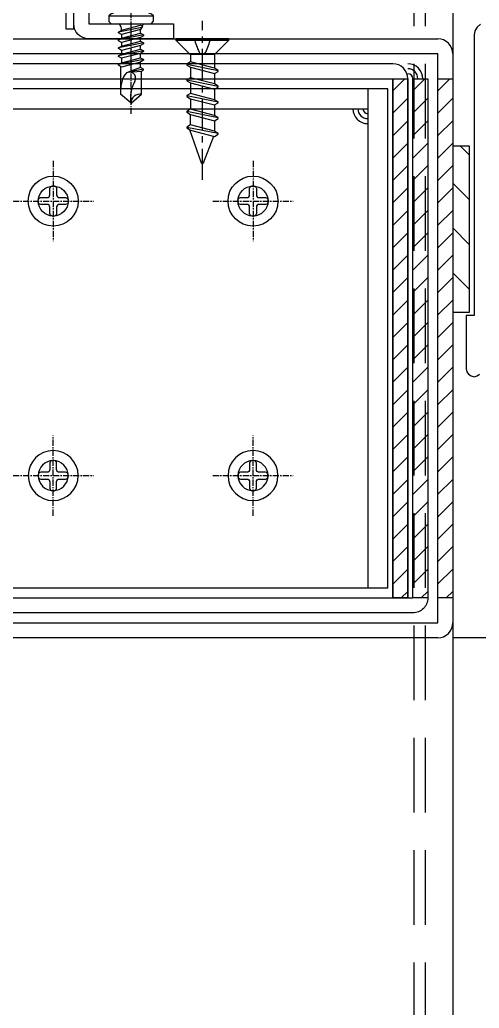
# Model space of a CAD drawing. Extents: x -3378 to 102197, y -3799 to 48702.
# Drawn here: x 59014.4 to 59106.4, y 32023.9 to 32221.9 of the extents above; entities that cross this region are included whole.
import ezdxf

# ---------------------------------------------------------------- set-up
doc = ezdxf.new("R2010")
doc.units = 0
doc.linetypes.add('CENTER', pattern=[2, 1.25, -0.25, 0.25, -0.25])
doc.linetypes.add('HIDDEN', pattern=[0.375, 0.25, -0.125])
for name, color, linetype in [('ARR', 6, 'Continuous'), ('BCM-draft', 252, 'Continuous'), ('CENTER', 4, 'CENTER'), ('CL', 14, 'CENTER'), ('不鏽鋼板S.S.PANEL', 30, 'Continuous'), ('剖面線 HATCH', 251, 'Continuous'), ('螺絲 固定五金 FASTENERS', 124, 'Continuous'), ('螺絲、螺栓', 4, 'Continuous'), ('視覺模型鋁擠型暫替', 4, 'Continuous'), ('視覺模型鋁擠型暫替-RefEdit0', 4, 'Continuous'), ('金屬面材 METAL PANEL', 2, 'Continuous'), ('鋁擠型 AL. EXTRUSION', 3, 'Continuous'), ('隱藏線 HIDDEN', 8, 'HIDDEN')]:
    doc.layers.add(name, color=color, linetype=linetype)

# ---------------------------------------------------------------- blocks, each defined once
blk = doc.blocks.new('CW WINDOW SHADING')
at = {"layer": '鋁擠型 AL. EXTRUSION'}
h = blk.add_hatch(dxfattribs=at)
h.set_pattern_fill('ANSI31', color=256, scale=50.79999999701977, style=0)
h.set_pattern_definition([(135, (-79898.37830226237, 10971.90729927526), (4.490128060271158, 4.490128060271159), [])])
h.paths.add_polyline_path([(-10.91288486855774, 26.83519856579369), (-7.547274168697186, 26.83519856579369), (-7.547274168697186, 60.07059823611053), (-10.91288486855774, 60.07059823611053)])
blk.add_lwpolyline([(-5.376207303044794, 84.49209649472323), (-6.053641382161004, 83.89942781919672), (-6.476779250457184, 83.13722833649081), (-6.646310057636583, 82.2902634501952), (-6.646310043630365, 26.15013321361039), (-8.255129837889399, 26.15013321361039), (-8.255129837889399, 15.48071875493042), (-8.085943605510693, 14.88805007940391), (-7.747226565952587, 14.3801468074671), (-7.238978719215083, 14.0410851931083), (-6.646310043630365, 13.8715543859289), (-6.053641368162062, 14.0410851931083), (-5.545393521424558, 14.3801468074671)], dxfattribs=at)
blk.add_lwpolyline([(-10.91288486855774, 26.83519856579369), (-7.547274168697186, 26.83519856579369), (-7.547274168697186, 60.07059823611053), (-10.91288486855774, 60.07059823611053)], close=True, dxfattribs=at)
blk = doc.blocks.new('6t 矽酸鈣板')
blk.add_blockref('CW WINDOW SHADING', (10.91280347602151, 38.425200113561, 2.264453230884256e-05))
blk = doc.blocks.new('*U35')
blk.add_lwpolyline([(1.217609162639787, 0.6764495348005598), (2.47938971916262, 0.6764495348006111, -0.398336083706411), (3.019745509789468, 0.1647748580655159, -0.02726262668223606), (3.019745509787827, -0.1647748580640491, -0.398336083706411), (2.479389719162518, -0.6764495347992981), (1.217609162639787, -0.6764495347990931, 0.4142135623730951), (0.6764495347997818, -1.217609162639149), (0.6764495347998843, -2.47938971916147, -0.3983360837064222), (0.1647748580647891, -3.019745509788728, -0.02726262668219783), (-0.1647748580645708, -3.019745509792214, -0.3983360837064605), (-0.6764495347999736, -2.479389719166853), (-0.6764495347999736, -1.217609162639252, 0.4142135623730951), (-1.217609162639876, -0.6764495347993494), (-2.479389719164658, -0.6764495347992981, -0.3983360837064351), (-3.019745509789864, -0.1647748580641517, -0.02726262668221049), (-3.019745509789352, 0.1647748580653621, -0.398336083706435), (-2.479389719164555, 0.6764495348006111), (-1.217609162639876, 0.6764495348005598, 0.4142135623730951), (-0.6764495347999736, 1.217609162640616), (-0.6764495347999736, 2.479389719162834, -0.3983360837064223), (-0.1647748580647759, 3.019745509788093, -0.02726262668219944), (0.1647748580644815, 3.019745509790143, -0.3983360837064605), (0.6764495347999869, 2.479389719168371), (0.6764495347997818, 1.217609162640513, 0.4142135623730951)], format="xyb", close=True)
blk.add_circle((4.680630337024848e-13, 6.821210263296962e-13), 5.000000000625108)
at = {"layer": 'CL'}
for p, q in [((5.791152175650071e-14, 8.044236375361205), (5.791152175650071e-14, -8.04423637536107)), ((-8.04423637536067, 6.821210263296962e-13), (8.044236375361605, 6.821210263296962e-13))]:
    blk.add_line(p, q, dxfattribs=at)
blk = doc.blocks.new('圓孔6mm')
at = {"layer": '視覺模型鋁擠型暫替', "color": 6, "linetype": 'Continuous'}
blk.add_circle((0, 0), 3, dxfattribs=at)
at = {"layer": 'BCM-draft'}
blk.add_blockref('*U35', (0, 0), dxfattribs=at)
blk = doc.blocks.new('上下水槽合併托架用')
at = {"layer": '視覺模型鋁擠型暫替-RefEdit0', "color": 7}
for centre, radius, start, end in [((-129.9999495747616, -4.000000082072802), 1, 270.0000000800413, 0), ((-129.9999495747616, -4.000000082072802), 2, 270.0000000800413, 0), ((-129.9999495747616, -4.000000082072802), 3, 270.0000000800413, 0), ((-4.000000005529728, -4.000000082072802), 3, 180, 269.9999999199587), ((-4.000000005529728, -4.000000082072802), 2, 180, 269.9999999199587), ((-4.000000005529728, -4.000000082072802), 1, 180, 269.9999999199587)]:
    blk.add_arc(centre, radius, start, end, dxfattribs=at)
at = {"layer": '金屬面材 METAL PANEL'}
for p, q in [((-129.9999495802913, -8.207280188798904e-08), (-129.9999494409421, -99.99999982712325)), ((-4, -2.60770320892334e-08), (-3.99999986065086, -99.99999972095247)), ((-129.9999495802913, -4.000000082072802), (-4, -4.000000082072802))]:
    blk.add_line(p, q, dxfattribs=at)
blk.add_lwpolyline([(-133.9999494409421, -99.99999978719279), (1.39349140226841e-07, -99.99999974505045), (0, 0), (-133.9999495802913, -4.21423465013504e-08)], close=True, dxfattribs=at)
at = {"layer": '視覺模型鋁擠型暫替', "linetype": 'Continuous'}
for p in [(-107.0001592380577, -22.50000004214235, 7.06590412836937e-05), (-67.00015923805768, -22.50000002107117, 7.06590412836937e-05), (-27.00015923805768, -22.5, 7.06590412836937e-05)]:
    blk.add_blockref('圓孔6mm', p, dxfattribs=at)
at = {"layer": '視覺模型鋁擠型暫替', "linetype": 'Continuous', "xscale": -1, "rotation": 180}
for p in [(-107.0001592380577, -77.49999970488716, 7.06590412836937e-05), (-67.00015923805768, -77.49999972595833, 7.06590412836937e-05), (-27.00015923805768, -77.4999997470295, 7.06590412836937e-05)]:
    blk.add_blockref('圓孔6mm', p, dxfattribs=at)
blk = doc.blocks.new('*u927')
at = {"layer": 'CENTER', "color": 0, "ltscale": 5}
blk.add_line((28.28195111498508, -2.046363078989089e-12), (-3.619793615715594, 2.273736754432321e-13), dxfattribs=at)
at = {"layer": '螺絲、螺栓', "color": 0, "linetype": 'ByBlock', "ltscale": 0.2}
for p, q in [((0.2999999999999545, 5.300000000000182), (0.2999999999999545, -5.300000000000182)), ((3.099999999999909, 2.5), (3.099999999999909, -2.5)), ((3.099999999999909, 2.394000000005462), (4.639871352257614, 2.394000000005462)), ((5.076348155764208, 3.150000000003047), (6.336348155764426, -3.149999999996226)), ((5.701824959272926, 2.394000000005462), (7.789871352257251, 2.394000000005462)), ((8.226348155763844, 3.150000000003047), (9.486348155764063, -3.149999999996226)), ((8.851824959272562, 2.394000000005462), (10.93987135225689, 2.394000000005462)), ((11.37634815576348, 3.150000000003047), (12.6363481557637, -3.149999999996226)), ((12.0018249592722, 2.394000000005462), (14.08987135225652, 2.394000000005462)), ((14.52634815576312, 3.150000000003047), (15.78634815576333, -3.149999999996226)), ((17.23987135225616, 2.394000000005462), (15.15182495927365, 2.394000000005462)), ((17.67634815576457, 3.150000000003047), (18.93634815576479, -3.149999999996226)), ((18.17428341312007, 2.614908438015618), (24.83643289508655, 0.2359832703348275)), ((24.8430893854038, -0.2333812908566415), (19.52447777296948, -2.252080692044046)), ((3.099999999999909, -2.393999999998641), (5.899871352256014, -2.393999999998641)), ((6.961824959273144, -2.393999999998641), (9.049871352257469, -2.393999999998641)), ((10.11182495927278, -2.393999999998641), (12.19987135225711, -2.393999999998641)), ((13.26182495927242, -2.393999999998641), (15.34987135225674, -2.393999999998641)), ((16.41182495927387, -2.393999999998641), (18.49987135225638, -2.393999999998641))]:
    blk.add_line(p, q, dxfattribs=at)
blk.add_lwpolyline([(3.099999999999909, -2.5), (0.2999999999999545, -5.300000000000182), (0, -5.300000000000182), (0, 5.300000000000182), (0.2999999999999545, 5.300000000000182), (3.099999999999909, 2.5)], dxfattribs=at)
for points in [[(6.336348155764426, -3.149999999996226), (5.899871352256014, -2.393999999998641), (4.639871352257614, 2.394000000005462), (5.076348155764208, 3.150000000003047), (5.265348155766333, 3.150000000003047), (5.701824959272926, 2.394000000005462), (6.961824959273144, -2.393999999998641), (6.525348155766551, -3.149999999996226)], [(9.486348155764063, -3.149999999996226), (9.049871352257469, -2.393999999998641), (7.789871352257251, 2.394000000005462), (8.226348155763844, 3.150000000003047), (8.415348155765969, 3.150000000003047), (8.851824959272562, 2.394000000005462), (10.11182495927278, -2.393999999998641), (9.675348155766187, -3.149999999996226)], [(12.6363481557637, -3.149999999996226), (12.19987135225711, -2.393999999998641), (10.93987135225689, 2.394000000005462), (11.37634815576348, 3.150000000003047), (11.56534815576561, 3.150000000003047), (12.0018249592722, 2.394000000005462), (13.26182495927242, -2.393999999998641), (12.82534815576582, -3.149999999996226)], [(15.78634815576333, -3.149999999996226), (15.34987135225674, -2.393999999998641), (14.08987135225652, 2.394000000005462), (14.52634815576312, 3.150000000003047), (14.71534815576524, 3.150000000003047), (15.15182495927365, 2.394000000005462), (16.41182495927387, -2.393999999998641), (15.97534815576546, -3.149999999996226)], [(18.93634815576479, -3.149999999996226), (18.49987135225638, -2.393999999998641), (17.23987135225616, 2.394000000005462), (17.67634815576457, 3.150000000003047), (17.8653481557667, 3.150000000003047), (18.30182495927329, 2.394000000005462), (19.56182495927351, -2.393999999998641), (19.1253481557651, -3.149999999996226)]]:
    blk.add_lwpolyline(points, close=True, dxfattribs=at)
blk.add_lwpolyline([(0, 1.606999999999971, -0.04805415009579463), (2.666999999999916, 0.6759999999999309, -0.2924279465921983), (3.099999999999909, 0, -0.2924279465921983), (2.666999999999916, -0.6759999999999309, -0.04805415009579463), (0, -1.606999999999971, -0.04805415009579463)], format="xyb", dxfattribs=at)
blk.add_arc((24.74802533816001, -2.273736754432321e-13), 0.252, 292.162720100723, 69.46229920008344, dxfattribs=at)
blk = doc.blocks.new('*U929')
blk.add_blockref('*u927', (0, 0))
blk = doc.blocks.new('M5x16圓頭自攻')
at = {"layer": 'ARR', "color": 0, "linetype": 'ByBlock', "ltscale": 0.3}
for p, q in [((-1.614378162095591, -4.5), (-1.614378162095591, 4.5)), ((0.5000000000001137, 2.244422407649836), (1.143967953256265, 1.900000000000091)), ((0.7224707390047342, 2.125435263690406), (1.647557791742315, -2.499999999999773)), ((2.237557791742233, 2.5), (3.237557791742233, -2.499999999999773)), ((3.827557791742151, 2.5), (4.827557791742151, -2.499999999999773)), ((5.41755779174207, 2.5), (6.41755779174207, -2.499999999999773)), ((7.157557791742306, 2.5), (8.157557791742306, -2.499999999999773)), ((9.077557791742333, 2.499999999999791), (9.697557791742224, -0.5999999999987539)), ((14.1218007376445, 2.100000000000155), (9.45849789941833, 2.100000000000155)), ((15.82970788633891, 0.06459551972604477), (14.12180073764427, 2.100000000000155)), ((1.891147630228602, 1.900000000000546), (1.143967953256265, 1.900000000000546)), ((3.48114763022852, 1.900000000000546), (2.733967953255956, 1.900000000000546)), ((5.071147630228438, 1.900000000000546), (4.323967953255874, 1.900000000000546)), ((6.811147630228675, 1.900000000000546), (5.913967953255792, 1.900000000000546)), ((8.401147630228593, 1.900000000000546), (7.653967953256256, 1.900000000000546)), ((8.731147630228701, 1.900000000000337), (7.983967953256364, 1.900000000000337)), ((15.82970788633891, 0.06459551972604477), (15.94999999999989, 0.06459551972604477)), ((15.99999999999984, -0.01459551972537138), (15.99999999999995, 0.01459551972609024)), ((2.143967953256038, -1.899999999999636), (2.891147630228375, -1.899999999999636)), ((3.733967953255956, -1.899999999999409), (4.481147630228293, -1.899999999999409)), ((5.323967953255874, -1.899999999999409), (6.071147630228211, -1.899999999999409)), ((6.913967953255792, -1.899999999999409), (7.811147630228447, -1.899999999999409)), ((15.82970788633891, -0.06459551972509853), (14.12180073764427, -2.099999999999436)), ((15.82970788633891, -0.06459551972509853), (15.94999999999989, -0.0645955197253259)), ((8.538497899418608, -2.099999999999436), (12.91132914076645, -2.099999999999436))]:
    blk.add_line(p, q, dxfattribs=at)
at = {"layer": 'ARR', "color": 0, "linetype": 'CENTER', "ltscale": 0.87}
blk.add_line((17.99999999999961, 1.155239098826755e-12), (-5.099999999999795, -4.547473508864641e-13), dxfattribs=at)
at = {"layer": 'ARR', "color": 0, "linetype": 'ByBlock', "ltscale": 0.3}
blk.add_lwpolyline([(-2.984274325682122, -0.5013597977817881, 0.134475761110609), (-1.614378162095591, -4.5), (-0.5828427124754398, -4.5, 0.1989123673816711), (-0.4414213562363329, -4.441421356238379), (-0.05857864376366706, -4.05857864377117, 0.1989123673815383), (1.13686837721616e-13, -3.917157287532973), (-1.13686837721616e-13, 3.917157287532973, 0.1989123673815383), (-0.05857864376366706, 4.05857864377117), (-0.4414213562363329, 4.441421356238379, 0.1989123673816711), (-0.5828427124754398, 4.5), (-1.614378162095591, 4.5, 0.1345624558432728), (-2.984444633365001, 0.4986402022179846), (-2.484359711335514, 0.4986402022184393), (-2.484359711335514, -0.5013597977820154), (-2.984359711335514, -0.5013597977817881)], format="xyb", dxfattribs=at)
blk.add_lwpolyline([(1.143967953256265, 1.900000000000091), (2.143967953256265, -1.900000000000091), (1.797557791742634, -2.499999999999773), (1.647557791742315, -2.499999999999773), (1.301147630228684, -1.899999999999864), (0.3011476302286837, 1.900000000000091), (0.5000000000001137, 2.244422407649836)], dxfattribs=at)
for points in [[(3.237557791742233, -2.499999999999773), (2.891147630228602, -1.899999999999864), (1.891147630228602, 1.900000000000091), (2.237557791742233, 2.5), (2.387557791742552, 2.5), (2.733967953256183, 1.900000000000091), (3.733967953256183, -1.900000000000091), (3.387557791742552, -2.499999999999773)], [(4.827557791742151, -2.499999999999773), (4.48114763022852, -1.899999999999864), (3.48114763022852, 1.900000000000091), (3.827557791742151, 2.5), (3.97755779174247, 2.5), (4.323967953256101, 1.900000000000091), (5.323967953256101, -1.900000000000091), (4.97755779174247, -2.499999999999773)], [(6.41755779174207, -2.499999999999773), (6.071147630228438, -1.899999999999864), (5.071147630228438, 1.900000000000091), (5.41755779174207, 2.5), (5.567557791742388, 2.5), (5.913967953256019, 1.900000000000091), (6.913967953256019, -1.900000000000091), (6.567557791742388, -2.499999999999773)], [(8.157557791742306, -2.499999999999773), (7.811147630228675, -1.899999999999864), (6.811147630228675, 1.900000000000091), (7.157557791742306, 2.5), (7.307557791742624, 2.5), (7.653967953256256, 1.900000000000318), (8.653967953256256, -1.899999999999864), (8.307557791742624, -2.499999999999773)], [(9.077557791742333, 2.499999999999791), (8.731147630228701, 1.900000000000109), (9.697557791742224, -0.5999999999989812), (9.45849789941833, 2.100000000000155), (9.227557791742651, 2.500000000000018)]]:
    blk.add_lwpolyline(points, close=True, dxfattribs=at)
for centre, radius, start, end in [((0.6660089802537641, 3.065593282392911), 0.8737641116833674, 220.3388380439278, 257.7801565603932), ((15.90298868758778, 1.749307846896063), 1.815383017236646, 168.8616899811593, 267.6865368398384), ((10.85648804368402, -0.2887433998528011), 1.199999999999948, 56.15201706045787, 236.1520170604578), ((14.85334414759445, 6.875520360308902), 7.008458787681129, 241.6457726842255, 278.0080475836313), ((15.94999999999989, 0.01459551972609024), 0.05, 0, 90), ((1.172007310213303, -3.344657880066279), 1.444661922233362, 84.73115169675211, 144.2199580858289), ((13.51656493920514, 4.882276434438855), 7.008458787681129, 241.6457726842255, 274.9541140896979), ((15.94999999999989, -0.01459551972537138), 0.05, 270, 0)]:
    blk.add_arc(centre, radius, start, end, dxfattribs=at)
blk = doc.blocks.new('*U255')
blk.add_blockref('M5x16圓頭自攻', (0, 0))
blk = doc.blocks.new('*U633')
at = {"layer": '不鏽鋼板S.S.PANEL'}
blk.add_lwpolyline([(274.9920633892971, 1.599999999999454), (274.9920633892971, 35), (287.9920633892971, 35), (287.9920633892971, 36.59999999999945), (274.9920633892971, 36.59999999999945, 0.414213562373095), (273.3920633892949, 35), (273.3920633892949, 1.599999999999454), (16.60000000000582, 1.599999999999454), (16.60000000000582, 35, 0.414213562373095), (15, 36.59999999999945), (2, 36.59999999999945), (2, 35), (15, 35), (15, 1.599999999999454, 0.414213562373095), (16.60000000000582, 0), (273.3920633892949, 0, 0.414213562373095)], format="xyb", close=True, dxfattribs=at)
at = {"layer": '金屬面材 METAL PANEL'}
blk.add_lwpolyline([(271.9920633892971, 39.60000000000036), (286.9920633892971, 39.59999999999945), (286.9920633892971, 56.59999999999945), (289.9920633892971, 56.59999999999945), (289.9920633892971, 39.59999999999945, -0.414213562373095), (286.9920633892971, 36.59999999999945), (271.9920633892971, 36.60000000000036)], format="xyb", close=True, dxfattribs=at)
at = {"layer": '螺絲 固定五金 FASTENERS'}
blk.add_blockref('*U255', (286.9920633892971, 48.09999999999935), dxfattribs=at)

msp = doc.modelspace()

# ---------------------------------------------------------------- hatches: boundary and pattern name
at = {"layer": '剖面線 HATCH'}
h = msp.add_hatch(dxfattribs=at)
h.set_pattern_fill('ANSI31', color=256)
h.set_pattern_definition([(44.99999999999999, (7721.721465328592, -70436.99290315027), (-2.245064030267288, 2.245064030267288), [])])
h.paths.add_polyline_path([(59092.11056485923, 32210.08576455625), (59089.11056485923, 32210.08576471824), (59089.11056323923, 32106.07774959842), (59092.11056323923, 32106.07774943643)])
h = msp.add_hatch(dxfattribs=at)
h.set_pattern_fill('ANSI31', color=256)
h.set_pattern_definition([(44.99999999999999, (7725.721263837098, -70436.99290315027), (-2.245064030267288, 2.245064030267288), [])])
h.paths.add_polyline_path([(59096.11036336771, 32210.08576455625), (59093.11036336771, 32210.08576471824), (59093.11036174773, 32106.07774959842), (59096.11036174773, 32106.07774943643)])
h = msp.add_hatch(dxfattribs=at)
h.set_pattern_fill('ANSI31', color=256)
h.set_pattern_definition([(44.99999999999999, (7730.720809199411, -70436.98687261058), (-2.245064030267288, 2.245064030267288), [])])
h.paths.add_polyline_path([(59101.10990873005, 32210.09179509594), (59098.10990873005, 32210.09179525799), (59098.10990711005, 32106.08378013817), (59101.10990711005, 32106.08377997612)])

# ---------------------------------------------------------------- linework, layer by layer
for points in [[(59089.11056485923, 32210.08576471824), (59092.1107663507, 32210.08576455619), (59092.11076648996, 32106.07774943637), (59089.1105649985, 32106.07774959842)], [(59093.11036336771, 32210.08576471824), (59096.11056485921, 32210.08576455619), (59096.1105649985, 32106.07774943637), (59093.110363507, 32106.07774959842)], [(59098.10990873005, 32210.09179525799), (59101.11011022155, 32210.09179509594), (59101.11011036081, 32106.08377997612), (59098.10990886934, 32106.08378013817)]]:
    msp.add_lwpolyline(points, close=True, dxfattribs=at)
at = {"layer": '視覺模型鋁擠型暫替', "color": 1, "linetype": 'Continuous'}
msp.add_line((64801.11281667466, 32098.08510838845, 2.264453269162914e-05), (59101.11052417709, 32098.08510838856, 2.264453269162914e-05), dxfattribs=at)
at = {"layer": '視覺模型鋁擠型暫替', "color": 7, "linetype": 'Continuous'}
for radius in [3, 2, 1]:
    msp.add_arc((59092.11056472381, 32210.08576471696), radius, 0, 90, dxfattribs=at)
at = {"layer": '金屬面材 METAL PANEL'}
for p, q in [((58949.61061570718, 32218.08576538553, 2.359571270615921e-05), (59098.1105647948, 32218.08576413512, 2.359571270615921e-05)), ((59098.1105647721, 32215.08576413512, 2.359571270615921e-05), (58949.61061566783, 32215.08576538553, 2.359571270615921e-05)), ((59098.11056492545, 32101.08576774457, 2.359571270615921e-05), (59098.1105647721, 32215.08576413512, 2.359571270615921e-05)), ((59101.11056476954, 32215.08576413966, 2.359571270615921e-05), (59101.11059582251, 32101.08576774457)), ((58949.61064674775, 32101.08576671022), (59098.11059582251, 32101.08576774457)), ((59098.11059584341, 32098.08576774457), (58949.61064676865, 32098.08576671022))]:
    msp.add_line(p, q, dxfattribs=at)
msp.add_lwpolyline([(59101.11834044068, 33698.08509086404), (59101.11058156542, 32218.08574473002)], dxfattribs=at)
at = {"layer": '金屬面材 METAL PANEL', "elevation": 2.264453269162914e-05}
msp.add_lwpolyline([(59101.1184660561, 33698.08509078628), (59101.11073016643, 28998.08510130068)], dxfattribs=at)
at = {"layer": '金屬面材 METAL PANEL'}
for points in [[(58968.61061541821, 32106.07774960244), (58968.61061527891, 32210.08576472226), (59089.11056485921, 32210.08576471824), (59089.1105649985, 32106.07774959842), (59092.1105649985, 32106.07774959842), (59092.11056486311, 32210.08576472214, 0.4142135619918198), (59089.11056486311, 32213.08576471824), (58968.61061521317, 32213.08576471824, 0.4142135627543703), (58965.61061521317, 32210.08576471434), (58965.61061534856, 32106.07774959842)], [(59096.11056485921, 32210.08576471824), (59096.11056485921, 32106.07774959842, -0.4142135623745211), (59093.11056485918, 32103.07774959842), (58964.61061535246, 32103.07774959906, -0.414213562371669), (58961.61061535246, 32106.07774959906), (58961.61061535246, 32210.08576471888), (58964.61061527891, 32210.0857647229), (58964.61061527891, 32106.07774959842), (59093.1105649985, 32106.07774959842), (59093.1105649985, 32210.08576471824)]]:
    msp.add_lwpolyline(points, format="xyb", close=True, dxfattribs=at)
for centre, start, end in [((59098.11056476954, 32215.08576413512, 2.359571270615921e-05), 8.671138594742748e-08, 89.9999995180848), ((59098.11059582251, 32101.08576774457), 270.0000003985389, 0)]:
    msp.add_arc(centre, 3, start, end, dxfattribs=at)
at = {"layer": '隱藏線 HIDDEN', "linetype": 'HIDDEN', "ltscale": 60}
for p, q in [((59093.31816590088, 33698.08509084297, 2.264453269162914e-05), (59093.31033816887, 30908.68642454105, 2.264453269162914e-05)), ((59095.61816590093, 33698.08509084303, 2.264453269162914e-05), (59095.61033816892, 30908.68642455176, 2.264453269162914e-05))]:
    msp.add_line(p, q, dxfattribs=at)

# ---------------------------------------------------------------- block references
at = {"rotation": 270}
msp.add_blockref('*U633', (58988.61057517491, 32508.07782844646, -2.264453274035404e-05), dxfattribs=at)
at = {"layer": '螺絲 固定五金 FASTENERS', "xscale": -1, "rotation": 90}
msp.add_blockref('*U929', (59050.98557746413, 32218.08576453192, -4.528906537923251e-05), dxfattribs=at)
at = {"layer": '螺絲、螺栓'}
msp.add_blockref('6t 矽酸鈣板', (59101.11052417709, 32098.08510838856, 2.264453269162914e-05), dxfattribs=at)
at = {"layer": '金屬面材 METAL PANEL'}
msp.add_blockref('上下水槽合併托架用', (59088.11056485921, 32208.08576476842), dxfattribs=at)

doc.saveas('drawing.dxf')
